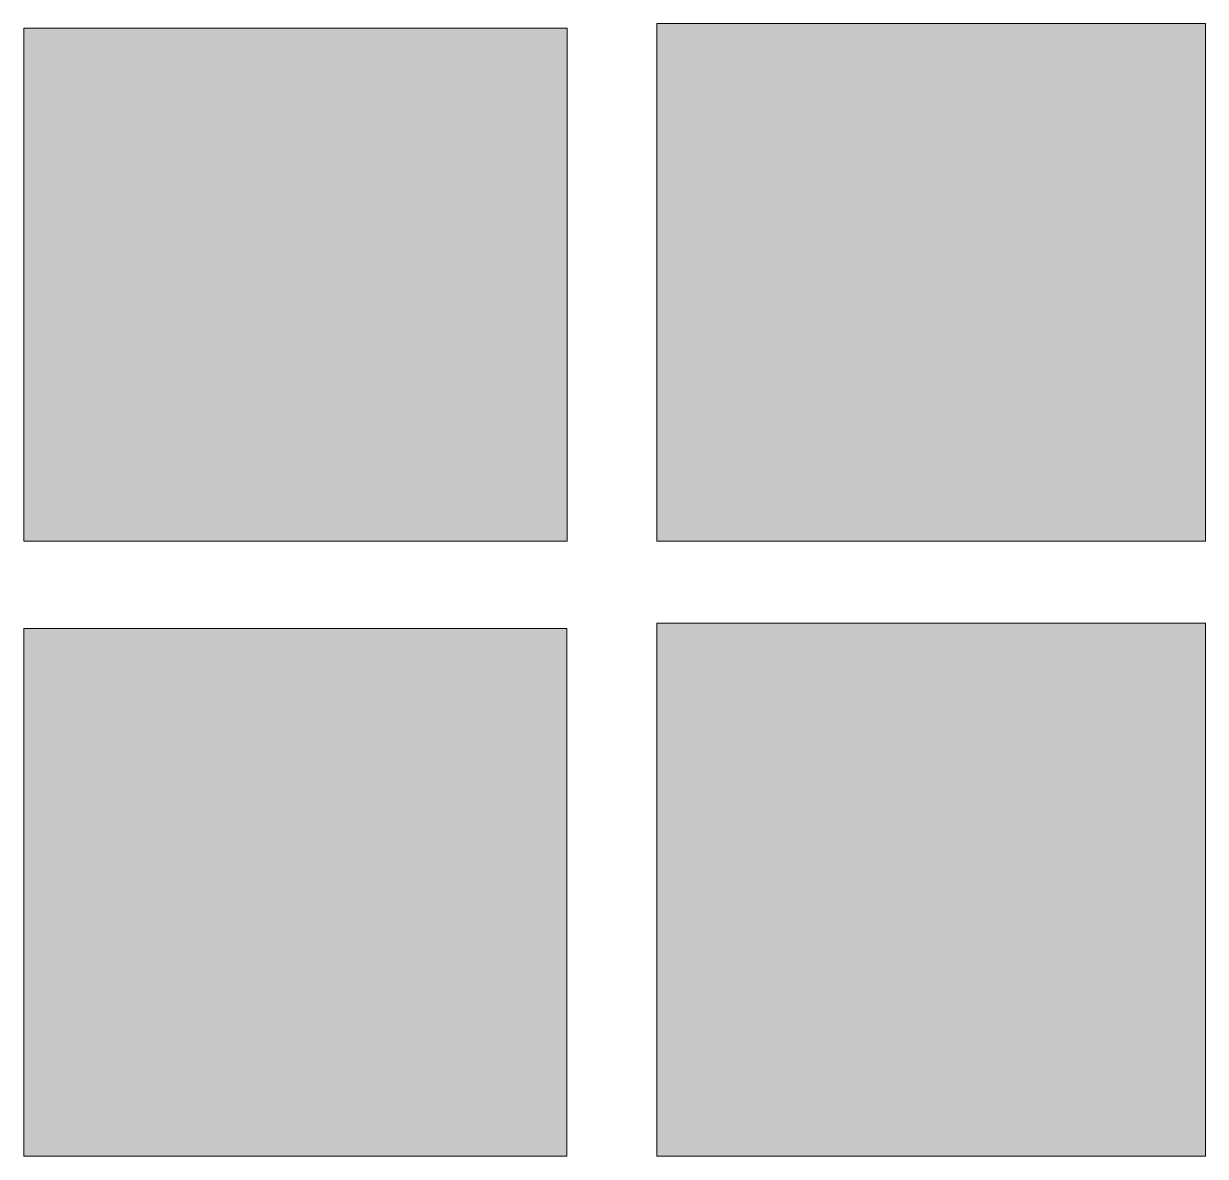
# Model space of a CAD drawing. Extents: x 752 to 1087, y 357 to 811.
# Drawn here: x 907.0105 to 907.4052, y 378.8124 to 379.1906 of the extents above; entities that cross this region are included whole.
import ezdxf

# ---------------------------------------------------------------- set-up
doc = ezdxf.new("R2010")
doc.units = 0
doc.header["$MEASUREMENT"] = 0
doc.layers.get('0').update_dxf_attribs({"linetype": 'CONTINUOUS', "lineweight": 30})
doc.layers.add('Dim', color=142, linetype='CONTINUOUS', lineweight=0)
doc.layers.add('UG-Khartosha', color=11, linetype='CONTINUOUS', lineweight=20)

# ---------------------------------------------------------------- blocks, each defined once
blk = doc.blocks.new('fghty')
at = {"layer": 'UG-Khartosha', "true_color": 0xf8d48c}
blk.add_hatch(color=41, dxfattribs=at).paths.add_polyline_path([(-282.3478, -81.5166), (-282.3478, -80.7913), (-281.5786, -80.7913), (-281.5786, -81.5166)])
at = {"layer": 'UG-Khartosha', "true_color": 0x921802}
blk.add_hatch(color=24, dxfattribs=at).paths.add_polyline_path([(-283.2356, -80.7979), (-283.2356, -81.5166), (-282.4734, -81.5166), (-282.4734, -80.7979)])
at = {"layer": 'UG-Khartosha', "true_color": 0xffffff}
blk.add_hatch(color=7, dxfattribs=at).paths.add_polyline_path([(-283.2356, -82.379), (-283.2356, -81.6393), (-282.4741, -81.6393), (-282.4741, -82.379)])
at = {"layer": 'UG-Khartosha', "true_color": 0xefe62e}
blk.add_hatch(color=2, dxfattribs=at).paths.add_polyline_path([(-282.3478, -82.379), (-282.3478, -81.6318), (-281.5786, -81.6318), (-281.5786, -82.379)])
at = {"layer": 'UG-Khartosha', "color": 31}
blk.add_line((-282.3478, -81.5166), (-282.3478, -80.7979), dxfattribs=at)
at = {"layer": 'UG-Khartosha', "color": 7, "lineweight": 20}
for points in [[(-282.3478, -81.5166), (-282.3478, -80.7913), (-281.5786, -80.7913), (-281.5786, -81.5166)], [(-283.2356, -80.7979), (-283.2356, -81.5166), (-282.4734, -81.5166), (-282.4734, -80.7979)], [(-283.2356, -82.379), (-283.2356, -81.6393), (-282.4741, -81.6393), (-282.4741, -82.379)], [(-282.3478, -82.379), (-282.3478, -81.6318), (-281.5786, -81.6318), (-281.5786, -82.379)]]:
    blk.add_lwpolyline(points, close=True, dxfattribs=at)
blk = doc.blocks.new('UG-DAMANHOUR-LABS-BORD')
at = {"layer": 'Dim', "linetype": 'Continuous', "xscale": 0.952857142857144, "yscale": 0.952857142857144, "zscale": 0.952857142857144}
blk.add_blockref('fghty', (255.6423, 89.7017), dxfattribs=at)

msp = doc.modelspace()

# ---------------------------------------------------------------- block references
at = {"xscale": 0.25, "yscale": 0.25, "zscale": 0.25}
msp.add_blockref('UG-DAMANHOUR-LABS-BORD', (910.57068, 376.0108), dxfattribs=at)

doc.saveas('drawing.dxf')
